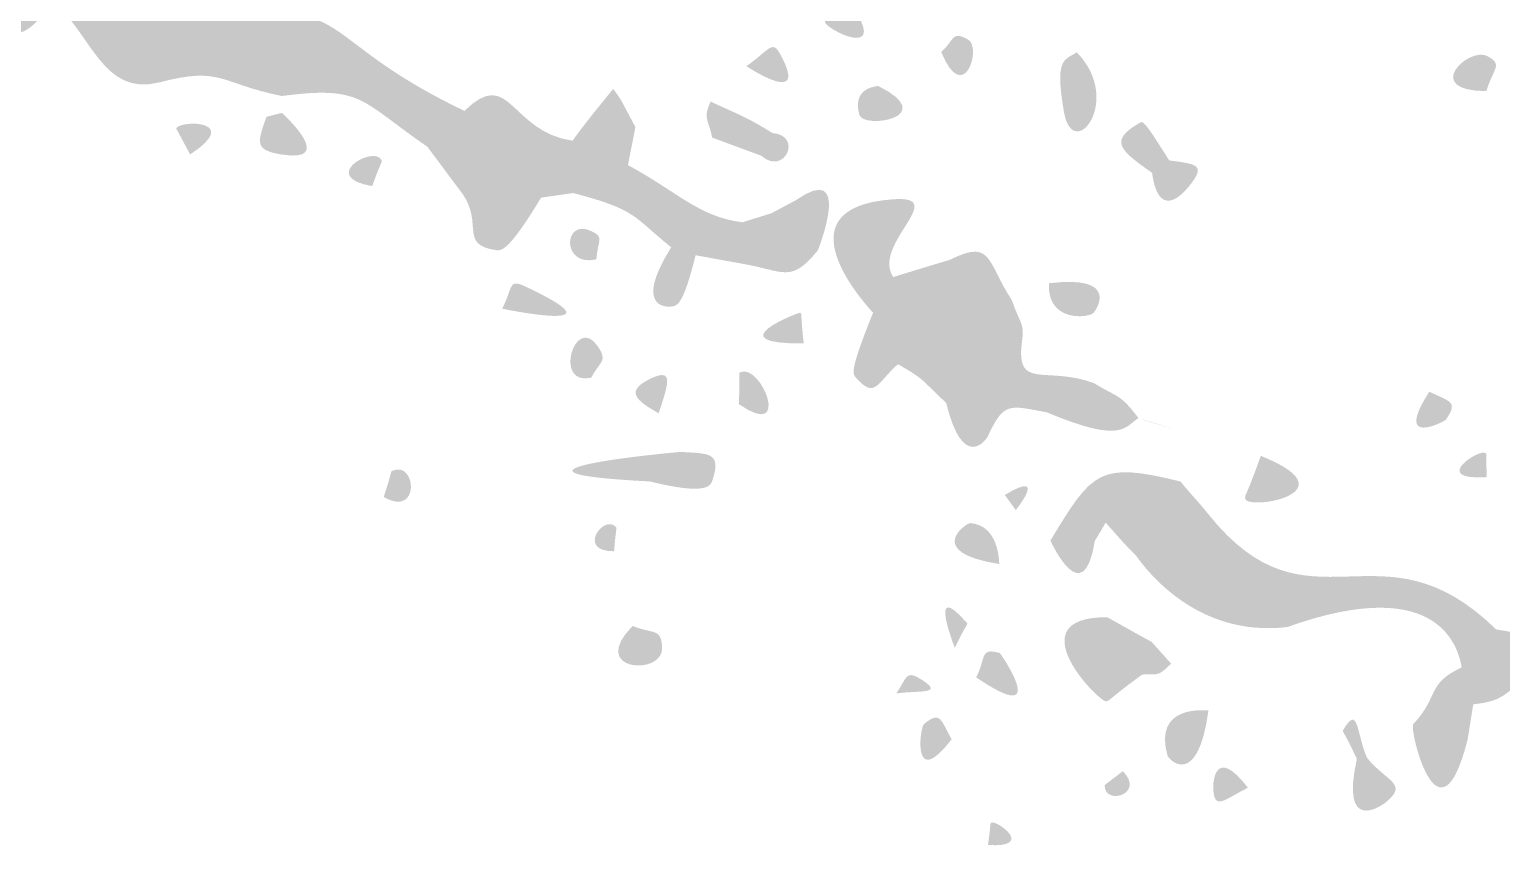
# Model space of a CAD drawing. Header units: millimetres. Extents: x 554 to 734, y 0 to 123.
# Drawn here: x 581.12 to 596.22, y 62.77 to 71.22 of the extents above; entities that cross this region are included whole.
import ezdxf

# ---------------------------------------------------------------- set-up
doc = ezdxf.new("R2010")
doc.units = ezdxf.units.MM

msp = doc.modelspace()

# ---------------------------------------------------------------- hatches: boundary and pattern name
at = {"true_color": 0x080808, "transparency": 33554687}
h = msp.add_hatch(color=18, dxfattribs=at)
edge = h.paths.add_edge_path(flags=0)
edge.add_spline(control_points=[(581.197, 72.506), (581.197, 72.506), (581.264, 72.108), (581.264, 72.108), (580.93, 71.773), (580.629, 71.461), (580.574, 71.404), (580.342, 71.355), (580.248, 71.069), (579.993, 71.481), (580.847, 72.013), (581.036, 72.463), (581.197, 72.506)], knot_values=[0, 0, 0, 0, 1, 1, 1, 2, 2, 2, 3, 3, 3, 4, 4, 4, 4], degree=3, periodic=1)
h = msp.add_hatch(color=18, dxfattribs=at)
edge = h.paths.add_edge_path(flags=0)
edge.add_spline(control_points=[(582.293, 72.285), (582.584, 71.808), (582.538, 71.619), (583.096, 71.736), (583.31, 71.502), (583.258, 71.442), (583.526, 71.395), (584.396, 71.41), (584.237, 71.028), (585.585, 70.381), (585.585, 70.381), (585.204, 70.014), (585.204, 70.014), (584.508, 70.493), (584.542, 70.642), (583.712, 70.534), (583.07, 70.663), (583.098, 70.841), (582.458, 70.674), (581.868, 70.52), (581.753, 71.198), (581.366, 71.492), (581.343, 71.811), (581.324, 71.797), (581.362, 71.923), (581.449, 71.937), (581.43, 71.957), (581.503, 71.969), (581.543, 71.975), (581.54, 71.974), (582.003, 72.039), (582.024, 72.061), (582.025, 72.052), (582.293, 72.285)], knot_values=[0, 0, 0, 0, 1, 1, 1, 2, 2, 2, 3, 3, 3, 4, 4, 4, 5, 5, 5, 6, 6, 6, 7, 7, 7, 8, 8, 8, 9, 9, 9, 10, 10, 10, 11, 11, 11, 11], degree=3, periodic=1)
h = msp.add_hatch(color=18, dxfattribs=at)
edge = h.paths.add_edge_path(flags=0)
edge.add_spline(control_points=[(581.264, 72.108), (581.264, 72.108), (581.362, 71.923), (581.362, 71.923), (581.324, 71.797), (581.343, 71.811), (581.366, 71.492), (581.082, 71.143), (580.999, 71.048), (580.574, 71.404), (580.629, 71.461), (580.93, 71.773), (581.264, 72.108)], knot_values=[0, 0, 0, 0, 1, 1, 1, 2, 2, 2, 3, 3, 3, 4, 4, 4, 4], degree=3, periodic=1)
h = msp.add_hatch(color=18, dxfattribs=at)
edge = h.paths.add_edge_path(flags=0)
edge.add_spline(control_points=[(589.529, 71.507), (589.983, 70.869), (589.287, 71.216), (589.282, 71.294), (589.281, 71.32), (589.282, 71.294), (589.529, 71.507)], knot_values=[0, 0, 0, 0, 1, 1, 1, 2, 2, 2, 2], degree=3, periodic=1)
h = msp.add_hatch(color=18, dxfattribs=at)
edge = h.paths.add_edge_path(flags=0)
edge.add_spline(control_points=[(588.477, 70.84), (588.713, 71.003), (588.74, 71.118), (588.826, 70.96), (589.127, 70.41), (588.502, 70.824), (588.477, 70.84)], knot_values=[0, 0, 0, 0, 1, 1, 1, 2, 2, 2, 2], degree=3, periodic=1)
h = msp.add_hatch(color=18, dxfattribs=at)
edge = h.paths.add_edge_path(flags=0)
edge.add_spline(control_points=[(590.475, 70.985), (590.618, 71.114), (590.58, 71.207), (590.752, 71.112), (590.894, 71.033), (590.708, 70.419), (590.475, 70.985)], knot_values=[0, 0, 0, 0, 1, 1, 1, 2, 2, 2, 2], degree=3, periodic=1)
h = msp.add_hatch(color=18, dxfattribs=at)
edge = h.paths.add_edge_path(flags=0)
edge.add_spline(control_points=[(591.866, 70.981), (592.347, 70.49), (591.827, 69.837), (591.734, 70.37), (591.639, 70.916), (591.732, 70.899), (591.866, 70.981)], knot_values=[0, 0, 0, 0, 1, 1, 1, 2, 2, 2, 2], degree=3, periodic=1)
h = msp.add_hatch(color=18, dxfattribs=at)
edge = h.paths.add_edge_path(flags=0)
edge.add_spline(control_points=[(596.066, 70.584), (595.396, 70.585), (595.889, 71.044), (596.076, 70.943), (596.241, 70.855), (596.139, 70.822), (596.066, 70.584)], knot_values=[0, 0, 0, 0, 1, 1, 1, 2, 2, 2, 2], degree=3, periodic=1)
h = msp.add_hatch(color=18, dxfattribs=at)
edge = h.paths.add_edge_path(flags=0)
edge.add_spline(control_points=[(585.585, 70.381), (586.057, 70.845), (586.049, 70.168), (586.695, 70.075), (586.695, 70.075), (586.865, 69.907), (586.865, 69.907), (586.756, 69.706), (586.765, 69.722), (586.756, 69.706), (586.71, 69.612), (586.74, 69.618), (586.701, 69.539), (586.701, 69.539), (586.372, 69.492), (586.372, 69.492), (586.308, 69.499), (585.906, 69.539), (585.568, 69.528), (585.568, 69.528), (585.204, 70.014), (585.204, 70.014), (585.204, 70.014), (585.585, 70.381), (585.585, 70.381)], knot_values=[0, 0, 0, 0, 1, 1, 1, 2, 2, 2, 3, 3, 3, 4, 4, 4, 5, 5, 5, 6, 6, 6, 7, 7, 7, 8, 8, 8, 8], degree=3, periodic=1)
h = msp.add_hatch(color=18, dxfattribs=at)
edge = h.paths.add_edge_path(flags=0)
edge.add_spline(control_points=[(587.111, 70.606), (587.208, 70.478), (587.186, 70.497), (587.339, 70.215), (587.339, 70.215), (587.262, 69.825), (587.262, 69.825), (587.262, 69.825), (586.865, 69.907), (586.865, 69.907), (586.865, 69.907), (586.695, 70.075), (586.695, 70.075), (586.779, 70.203), (587.077, 70.565), (587.111, 70.606)], knot_values=[0, 0, 0, 0, 1, 1, 1, 2, 2, 2, 3, 3, 3, 4, 4, 4, 5, 5, 5, 5], degree=3, periodic=1)
h = msp.add_hatch(color=18, dxfattribs=at)
edge = h.paths.add_edge_path(flags=0)
edge.add_spline(control_points=[(589.829, 70.637), (590.473, 70.315), (589.677, 70.191), (589.636, 70.34), (589.556, 70.626), (589.816, 70.631), (589.829, 70.637)], knot_values=[0, 0, 0, 0, 1, 1, 1, 2, 2, 2, 2], degree=3, periodic=1)
h = msp.add_hatch(color=18, dxfattribs=at)
edge = h.paths.add_edge_path(flags=0)
edge.add_spline(control_points=[(583.555, 70.32), (583.555, 70.32), (583.712, 70.361), (583.712, 70.361), (583.737, 70.338), (584.274, 69.847), (583.717, 69.933), (583.433, 69.977), (583.457, 70.049), (583.555, 70.32)], knot_values=[0, 0, 0, 0, 1, 1, 1, 2, 2, 2, 3, 3, 3, 3], degree=3, periodic=1)
h = msp.add_hatch(color=18, dxfattribs=at)
edge = h.paths.add_edge_path(flags=0)
edge.add_spline(control_points=[(588.11, 70.477), (588.446, 70.319), (588.426, 70.346), (588.746, 70.154), (588.746, 70.154), (588.63, 69.921), (588.63, 69.921), (588.63, 69.921), (588.127, 70.107), (588.127, 70.107), (588.085, 70.309), (588.028, 70.295), (588.11, 70.477)], knot_values=[0, 0, 0, 0, 1, 1, 1, 2, 2, 2, 3, 3, 3, 4, 4, 4, 4], degree=3, periodic=1)
h = msp.add_hatch(color=18, dxfattribs=at)
edge = h.paths.add_edge_path(flags=0)
edge.add_spline(control_points=[(582.772, 69.935), (582.772, 69.935), (582.628, 70.203), (582.628, 70.203), (582.685, 70.291), (583.308, 70.283), (582.772, 69.935)], knot_values=[0, 0, 0, 0, 1, 1, 1, 2, 2, 2, 2], degree=3, periodic=1)
h = msp.add_hatch(color=18, dxfattribs=at)
edge = h.paths.add_edge_path(flags=0)
edge.add_spline(control_points=[(592.813, 69.874), (592.813, 69.874), (592.638, 69.745), (592.638, 69.745), (592.324, 69.97), (592.178, 70.07), (592.512, 70.259), (592.546, 70.278), (592.555, 70.284), (592.813, 69.874)], knot_values=[0, 0, 0, 0, 1, 1, 1, 2, 2, 2, 3, 3, 3, 3], degree=3, periodic=1)
h = msp.add_hatch(color=18, dxfattribs=at)
edge = h.paths.add_edge_path(flags=0)
edge.add_spline(control_points=[(588.746, 70.154), (589.061, 70.127), (588.866, 69.711), (588.63, 69.921), (588.63, 69.921), (588.746, 70.154), (588.746, 70.154)], knot_values=[0, 0, 0, 0, 1, 1, 1, 2, 2, 2, 2], degree=3, periodic=1)
h = msp.add_hatch(color=18, dxfattribs=at)
edge = h.paths.add_edge_path(flags=0)
edge.add_spline(control_points=[(584.639, 69.61), (584.081, 69.704), (584.659, 70.035), (584.735, 69.876), (584.745, 69.856), (584.735, 69.876), (584.639, 69.61)], knot_values=[0, 0, 0, 0, 1, 1, 1, 2, 2, 2, 2], degree=3, periodic=1)
h = msp.add_hatch(color=18, dxfattribs=at)
edge = h.paths.add_edge_path(flags=0)
edge.add_spline(control_points=[(586.865, 69.907), (586.865, 69.907), (587.262, 69.825), (587.262, 69.825), (587.758, 69.561), (587.982, 69.296), (588.436, 69.239), (588.428, 69.185), (588.432, 69.19), (588.431, 68.815), (588.431, 68.815), (587.956, 68.901), (587.956, 68.901), (587.956, 68.901), (587.706, 68.983), (587.706, 68.983), (587.307, 69.301), (587.363, 69.365), (586.701, 69.539), (586.74, 69.618), (586.71, 69.612), (586.756, 69.706), (586.765, 69.722), (586.756, 69.706), (586.865, 69.907)], knot_values=[0, 0, 0, 0, 1, 1, 1, 2, 2, 2, 3, 3, 3, 4, 4, 4, 5, 5, 5, 6, 6, 6, 7, 7, 7, 8, 8, 8, 8], degree=3, periodic=1)
h = msp.add_hatch(color=18, dxfattribs=at)
edge = h.paths.add_edge_path(flags=0)
edge.add_spline(control_points=[(588.985, 69.466), (589.567, 69.869), (589.227, 68.995), (589.211, 68.953), (589.211, 68.953), (588.735, 69.332), (588.735, 69.332), (588.735, 69.332), (588.985, 69.466), (588.985, 69.466)], knot_values=[0, 0, 0, 0, 1, 1, 1, 2, 2, 2, 3, 3, 3, 3], degree=3, periodic=1)
h = msp.add_hatch(color=18, dxfattribs=at)
edge = h.paths.add_edge_path(flags=0)
edge.add_spline(control_points=[(592.813, 69.874), (593.052, 69.838), (593.193, 69.842), (593.047, 69.647), (592.839, 69.37), (592.683, 69.4), (592.638, 69.745), (592.638, 69.745), (592.813, 69.874), (592.813, 69.874)], knot_values=[0, 0, 0, 0, 1, 1, 1, 2, 2, 2, 3, 3, 3, 3], degree=3, periodic=1)
h = msp.add_hatch(color=18, dxfattribs=at)
edge = h.paths.add_edge_path(flags=0)
edge.add_spline(control_points=[(585.568, 69.528), (585.906, 69.539), (586.308, 69.499), (586.372, 69.492), (586.035, 68.935), (585.964, 68.946), (585.907, 68.954), (585.53, 69.01), (585.78, 69.217), (585.568, 69.528)], knot_values=[0, 0, 0, 0, 1, 1, 1, 2, 2, 2, 3, 3, 3, 3], degree=3, periodic=1)
h = msp.add_hatch(color=18, dxfattribs=at)
edge = h.paths.add_edge_path(flags=0)
edge.add_spline(control_points=[(589.983, 68.677), (589.983, 68.677), (589.781, 68.482), (589.781, 68.482), (589.781, 68.482), (589.776, 68.312), (589.776, 68.312), (589.712, 68.381), (588.777, 69.392), (589.985, 69.475), (590.568, 69.516), (589.76, 69.016), (589.983, 68.677)], knot_values=[0, 0, 0, 0, 1, 1, 1, 2, 2, 2, 3, 3, 3, 4, 4, 4, 4], degree=3, periodic=1)
h = msp.add_hatch(color=18, dxfattribs=at)
edge = h.paths.add_edge_path(flags=0)
edge.add_spline(control_points=[(588.436, 69.239), (588.436, 69.239), (588.735, 69.332), (588.735, 69.332), (588.735, 69.332), (589.211, 68.953), (589.211, 68.953), (588.931, 68.609), (588.871, 68.739), (588.431, 68.815), (588.432, 69.19), (588.428, 69.185), (588.436, 69.239)], knot_values=[0, 0, 0, 0, 1, 1, 1, 2, 2, 2, 3, 3, 3, 4, 4, 4, 4], degree=3, periodic=1)
h = msp.add_hatch(color=18, dxfattribs=at)
edge = h.paths.add_edge_path(flags=0)
edge.add_spline(control_points=[(586.938, 68.859), (586.581, 68.774), (586.595, 69.281), (586.882, 69.151), (587.025, 69.086), (586.954, 69.064), (586.938, 68.859)], knot_values=[0, 0, 0, 0, 1, 1, 1, 2, 2, 2, 2], degree=3, periodic=1)
h = msp.add_hatch(color=18, dxfattribs=at)
edge = h.paths.add_edge_path(flags=0)
edge.add_spline(control_points=[(589.983, 68.677), (590.541, 68.851), (590.54, 68.842), (590.586, 68.865), (591.001, 69.067), (590.947, 68.822), (591.197, 68.445), (591.296, 68.171), (591.329, 68.205), (591.303, 68.012), (591.235, 67.507), (591.557, 67.774), (592.045, 67.588), (592.045, 67.588), (591.559, 67.29), (591.559, 67.29), (591.168, 67.364), (591.117, 67.397), (590.954, 67.046), (590.936, 67.006), (590.699, 66.68), (590.526, 67.387), (590.553, 67.448), (590.789, 67.981), (590.493, 68.229), (590.454, 68.262), (590.357, 68.344), (590.031, 67.784), (589.813, 67.59), (589.798, 67.422), (589.601, 67.646), (589.564, 67.687), (589.537, 67.717), (589.776, 68.312), (589.776, 68.312), (589.781, 68.482), (589.781, 68.482), (589.781, 68.482), (589.983, 68.677), (589.983, 68.677)], knot_values=[0, 0, 0, 0, 1, 1, 1, 2, 2, 2, 3, 3, 3, 4, 4, 4, 5, 5, 5, 6, 6, 6, 7, 7, 7, 8, 8, 8, 9, 9, 9, 10, 10, 10, 11, 11, 11, 12, 12, 12, 13, 13, 13, 13], degree=3, periodic=1)
h = msp.add_hatch(color=18, dxfattribs=at)
edge = h.paths.add_edge_path(flags=0)
edge.add_spline(control_points=[(587.706, 68.983), (587.706, 68.983), (587.956, 68.901), (587.956, 68.901), (587.843, 68.447), (587.787, 68.41), (587.75, 68.386), (587.71, 68.36), (587.286, 68.315), (587.706, 68.983)], knot_values=[0, 0, 0, 0, 1, 1, 1, 2, 2, 2, 3, 3, 3, 3], degree=3, periodic=1)
h = msp.add_hatch(color=18, dxfattribs=at)
edge = h.paths.add_edge_path(flags=0)
edge.add_spline(control_points=[(591.579, 68.614), (592.31, 68.702), (592.067, 68.344), (592.038, 68.311), (591.988, 68.257), (591.559, 68.21), (591.579, 68.614)], knot_values=[0, 0, 0, 0, 1, 1, 1, 2, 2, 2, 2], degree=3, periodic=1)
h = msp.add_hatch(color=18, dxfattribs=at)
edge = h.paths.add_edge_path(flags=0)
edge.add_spline(control_points=[(585.972, 68.353), (586.081, 68.564), (586.037, 68.661), (586.198, 68.586), (587.277, 68.084), (585.997, 68.348), (585.972, 68.353)], knot_values=[0, 0, 0, 0, 1, 1, 1, 2, 2, 2, 2], degree=3, periodic=1)
h = msp.add_hatch(color=18, dxfattribs=at)
edge = h.paths.add_edge_path(flags=0)
edge.add_spline(control_points=[(586.887, 67.646), (586.492, 67.551), (586.718, 68.303), (586.95, 67.971), (587.063, 67.809), (586.969, 67.813), (586.887, 67.646)], knot_values=[0, 0, 0, 0, 1, 1, 1, 2, 2, 2, 2], degree=3, periodic=1)
h = msp.add_hatch(color=18, dxfattribs=at)
edge = h.paths.add_edge_path(flags=0)
edge.add_spline(control_points=[(589.065, 67.997), (588.156, 67.988), (589.021, 68.318), (589.029, 68.312), (589.05, 68.297), (589.029, 68.312), (589.065, 67.997)], knot_values=[0, 0, 0, 0, 1, 1, 1, 2, 2, 2, 2], degree=3, periodic=1)
h = msp.add_hatch(color=18, dxfattribs=at)
edge = h.paths.add_edge_path(flags=0)
edge.add_spline(control_points=[(590.031, 67.784), (590.357, 68.344), (590.454, 68.262), (590.493, 68.229), (590.789, 67.981), (590.553, 67.448), (590.526, 67.387), (590.273, 67.622), (590.311, 67.626), (590.031, 67.784)], knot_values=[0, 0, 0, 0, 1, 1, 1, 2, 2, 2, 3, 3, 3, 3], degree=3, periodic=1)
h = msp.add_hatch(color=18, dxfattribs=at)
edge = h.paths.add_edge_path(flags=0)
edge.add_spline(control_points=[(588.399, 67.375), (588.416, 67.702), (588.392, 67.691), (588.416, 67.702), (588.631, 67.796), (588.95, 66.991), (588.399, 67.375)], knot_values=[0, 0, 0, 0, 1, 1, 1, 2, 2, 2, 2], degree=3, periodic=1)
h = msp.add_hatch(color=18, dxfattribs=at)
edge = h.paths.add_edge_path(flags=0)
edge.add_spline(control_points=[(587.578, 67.281), (587.341, 67.413), (587.233, 67.508), (587.488, 67.633), (587.753, 67.762), (587.664, 67.557), (587.578, 67.281)], knot_values=[0, 0, 0, 0, 1, 1, 1, 2, 2, 2, 2], degree=3, periodic=1)
h = msp.add_hatch(color=18, dxfattribs=at)
edge = h.paths.add_edge_path(flags=0)
edge.add_spline(control_points=[(592.045, 67.588), (592.297, 67.434), (592.306, 67.484), (592.499, 67.231), (592.358, 67.15), (592.351, 66.957), (591.559, 67.29), (591.559, 67.29), (592.045, 67.588), (592.045, 67.588)], knot_values=[0, 0, 0, 0, 1, 1, 1, 2, 2, 2, 3, 3, 3, 3], degree=3, periodic=1)
h = msp.add_hatch(color=18, dxfattribs=at)
edge = h.paths.add_edge_path(flags=0)
edge.add_spline(control_points=[(595.481, 67.502), (595.693, 67.399), (595.781, 67.402), (595.652, 67.216), (595.637, 67.194), (595.106, 66.924), (595.481, 67.502)], knot_values=[0, 0, 0, 0, 1, 1, 1, 2, 2, 2, 2], degree=3, periodic=1)
h = msp.add_hatch(color=18, dxfattribs=at)
edge = h.paths.add_edge_path(flags=0)
edge.add_spline(control_points=[(592.517, 67.225), (592.517, 67.225), (592.844, 67.126), (592.844, 67.126), (592.591, 67.196), (592.54, 67.217), (592.517, 67.225)], knot_values=[0, 0, 0, 0, 1, 1, 1, 2, 2, 2, 2], degree=3, periodic=1)
edge = h.paths.add_edge_path(flags=0)
edge.add_spline(control_points=[(592.517, 67.225), (592.517, 67.225), (592.499, 67.231), (592.499, 67.231), (592.505, 67.229), (592.51, 67.228), (592.517, 67.225)], knot_values=[0, 0, 0, 0, 1, 1, 1, 2, 2, 2, 2], degree=3, periodic=1)
h = msp.add_hatch(color=18, dxfattribs=at)
edge = h.paths.add_edge_path(flags=0)
edge.add_spline(control_points=[(596.071, 66.626), (595.478, 66.587), (596.001, 66.926), (596.06, 66.872), (596.074, 66.858), (596.06, 66.872), (596.071, 66.626)], knot_values=[0, 0, 0, 0, 1, 1, 1, 2, 2, 2, 2], degree=3, periodic=1)
h = msp.add_hatch(color=18, dxfattribs=at)
edge = h.paths.add_edge_path(flags=0)
edge.add_spline(control_points=[(584.757, 66.422), (584.846, 66.691), (584.826, 66.682), (584.846, 66.691), (585.093, 66.802), (585.136, 66.203), (584.757, 66.422)], knot_values=[0, 0, 0, 0, 1, 1, 1, 2, 2, 2, 2], degree=3, periodic=1)
h = msp.add_hatch(color=18, dxfattribs=at)
edge = h.paths.add_edge_path(flags=0)
edge.add_spline(control_points=[(587.804, 66.884), (587.804, 66.884), (587.486, 66.582), (587.486, 66.582), (585.546, 66.679), (587.769, 66.884), (587.804, 66.884)], knot_values=[0, 0, 0, 0, 1, 1, 1, 2, 2, 2, 2], degree=3, periodic=1)
h = msp.add_hatch(color=18, dxfattribs=at)
edge = h.paths.add_edge_path(flags=0)
edge.add_spline(control_points=[(587.804, 66.884), (588.106, 66.869), (588.223, 66.875), (588.127, 66.589), (588.11, 66.54), (588.075, 66.436), (587.486, 66.582), (587.486, 66.582), (587.804, 66.884), (587.804, 66.884)], knot_values=[0, 0, 0, 0, 1, 1, 1, 2, 2, 2, 3, 3, 3, 3], degree=3, periodic=1)
h = msp.add_hatch(color=18, dxfattribs=at)
edge = h.paths.add_edge_path(flags=0)
edge.add_spline(control_points=[(592.93, 66.581), (593.02, 66.468), (593.121, 66.364), (593.212, 66.25), (594.253, 64.944), (594.972, 66.235), (596.166, 65.065), (596.217, 64.745), (596.15, 64.743), (595.813, 64.675), (595.787, 64.819), (595.635, 65.664), (594.025, 65.089), (593.086, 64.977), (592.564, 65.697), (592.484, 65.807), (592.544, 66.529), (592.189, 66.187), (592.162, 66.16), (592.05, 65.966), (592.053, 65.984), (592.05, 65.966), (591.932, 65.247), (591.61, 65.943), (591.595, 65.976), (592.025, 66.685), (592.092, 66.789), (592.93, 66.581)], knot_values=[0, 0, 0, 0, 1, 1, 1, 2, 2, 2, 3, 3, 3, 4, 4, 4, 5, 5, 5, 6, 6, 6, 7, 7, 7, 8, 8, 8, 9, 9, 9, 9], degree=3, periodic=1)
h = msp.add_hatch(color=18, dxfattribs=at)
edge = h.paths.add_edge_path(flags=0)
edge.add_spline(control_points=[(593.753, 66.844), (594.691, 66.469), (593.643, 66.285), (593.595, 66.4), (593.581, 66.435), (593.607, 66.433), (593.753, 66.844)], knot_values=[0, 0, 0, 0, 1, 1, 1, 2, 2, 2, 2], degree=3, periodic=1)
h = msp.add_hatch(color=18, dxfattribs=at)
edge = h.paths.add_edge_path(flags=0)
edge.add_spline(control_points=[(591.127, 66.443), (591.573, 66.711), (591.251, 66.299), (591.24, 66.288), (591.24, 66.288), (591.127, 66.443), (591.127, 66.443)], knot_values=[0, 0, 0, 0, 1, 1, 1, 2, 2, 2, 2], degree=3, periodic=1)
h = msp.add_hatch(color=18, dxfattribs=at)
edge = h.paths.add_edge_path(flags=0)
edge.add_spline(control_points=[(592.162, 66.16), (592.189, 66.187), (592.544, 66.529), (592.484, 65.807), (592.463, 65.839), (592.456, 65.822), (592.162, 66.16)], knot_values=[0, 0, 0, 0, 1, 1, 1, 2, 2, 2, 2], degree=3, periodic=1)
h = msp.add_hatch(color=18, dxfattribs=at)
edge = h.paths.add_edge_path(flags=0)
edge.add_spline(control_points=[(587.12, 65.866), (586.728, 65.862), (587.018, 66.253), (587.139, 66.114), (587.152, 66.099), (587.139, 66.114), (587.12, 65.866)], knot_values=[0, 0, 0, 0, 1, 1, 1, 2, 2, 2, 2], degree=3, periodic=1)
h = msp.add_hatch(color=18, dxfattribs=at)
edge = h.paths.add_edge_path(flags=0)
edge.add_spline(control_points=[(591.07, 65.735), (590.288, 65.858), (590.74, 66.158), (590.772, 66.155), (591.062, 66.132), (591.069, 65.776), (591.07, 65.735)], knot_values=[0, 0, 0, 0, 1, 1, 1, 2, 2, 2, 2], degree=3, periodic=1)
h = msp.add_hatch(color=18, dxfattribs=at)
edge = h.paths.add_edge_path(flags=0)
edge.add_spline(control_points=[(590.614, 64.877), (590.606, 64.898), (590.333, 65.595), (590.738, 65.132), (590.753, 65.115), (590.738, 65.132), (590.614, 64.877)], knot_values=[0, 0, 0, 0, 1, 1, 1, 2, 2, 2, 2], degree=3, periodic=1)
h = msp.add_hatch(color=18, dxfattribs=at)
edge = h.paths.add_edge_path(flags=0)
edge.add_spline(control_points=[(587.31, 65.1), (587.529, 65.012), (587.604, 65.082), (587.613, 64.875), (587.626, 64.586), (586.845, 64.631), (587.31, 65.1)], knot_values=[0, 0, 0, 0, 1, 1, 1, 2, 2, 2, 2], degree=3, periodic=1)
h = msp.add_hatch(color=18, dxfattribs=at)
edge = h.paths.add_edge_path(flags=0)
edge.add_spline(control_points=[(592.177, 65.19), (592.307, 64.918), (592.263, 64.905), (592.482, 64.715), (592.482, 64.715), (592.537, 64.602), (592.537, 64.602), (592.189, 64.349), (592.198, 64.323), (592.161, 64.329), (592.068, 64.343), (591.251, 65.192), (592.177, 65.19)], knot_values=[0, 0, 0, 0, 1, 1, 1, 2, 2, 2, 3, 3, 3, 4, 4, 4, 4], degree=3, periodic=1)
h = msp.add_hatch(color=18, dxfattribs=at)
edge = h.paths.add_edge_path(flags=0)
edge.add_spline(control_points=[(592.177, 65.19), (592.177, 65.19), (592.458, 65.033), (592.458, 65.033), (592.458, 65.033), (592.634, 64.936), (592.634, 64.936), (592.634, 64.936), (592.482, 64.715), (592.482, 64.715), (592.263, 64.905), (592.307, 64.918), (592.177, 65.19)], knot_values=[0, 0, 0, 0, 1, 1, 1, 2, 2, 2, 3, 3, 3, 4, 4, 4, 4], degree=3, periodic=1)
h = msp.add_hatch(color=18, dxfattribs=at)
edge = h.paths.add_edge_path(flags=0)
edge.add_spline(control_points=[(592.634, 64.936), (592.634, 64.936), (592.833, 64.714), (592.833, 64.714), (592.698, 64.581), (592.713, 64.609), (592.537, 64.602), (592.537, 64.602), (592.482, 64.715), (592.482, 64.715), (592.482, 64.715), (592.634, 64.936), (592.634, 64.936)], knot_values=[0, 0, 0, 0, 1, 1, 1, 2, 2, 2, 3, 3, 3, 4, 4, 4, 4], degree=3, periodic=1)
h = msp.add_hatch(color=18, dxfattribs=at)
edge = h.paths.add_edge_path(flags=0)
edge.add_spline(control_points=[(596.166, 65.065), (596.194, 65.056), (597.222, 64.934), (596.562, 64.597), (596.229, 64.427), (596.289, 64.334), (595.932, 64.297), (595.878, 64.219), (595.734, 64.3), (595.789, 64.092), (595.804, 64.034), (595.859, 63.992), (595.874, 63.935), (595.578, 62.766), (595.271, 64.045), (595.317, 64.094), (595.588, 64.383), (595.447, 64.504), (595.813, 64.675), (596.15, 64.743), (596.217, 64.745), (596.166, 65.065)], knot_values=[0, 0, 0, 0, 1, 1, 1, 2, 2, 2, 3, 3, 3, 4, 4, 4, 5, 5, 5, 6, 6, 6, 7, 7, 7, 7], degree=3, periodic=1)
h = msp.add_hatch(color=18, dxfattribs=at)
edge = h.paths.add_edge_path(flags=0)
edge.add_spline(control_points=[(590.834, 64.573), (590.935, 64.765), (590.868, 64.885), (591.076, 64.822), (591.085, 64.819), (591.616, 64.041), (590.834, 64.573)], knot_values=[0, 0, 0, 0, 1, 1, 1, 2, 2, 2, 2], degree=3, periodic=1)
h = msp.add_hatch(color=18, dxfattribs=at)
edge = h.paths.add_edge_path(flags=0)
edge.add_spline(control_points=[(590.015, 64.408), (590.128, 64.576), (590.11, 64.657), (590.284, 64.543), (590.502, 64.399), (590.256, 64.441), (590.015, 64.408)], knot_values=[0, 0, 0, 0, 1, 1, 1, 2, 2, 2, 2], degree=3, periodic=1)
h = msp.add_hatch(color=18, dxfattribs=at)
edge = h.paths.add_edge_path(flags=0)
edge.add_spline(control_points=[(590.582, 63.938), (590.171, 63.401), (590.257, 64.06), (590.298, 64.094), (590.47, 64.236), (590.468, 64.138), (590.582, 63.938)], knot_values=[0, 0, 0, 0, 1, 1, 1, 2, 2, 2, 2], degree=3, periodic=1)
h = msp.add_hatch(color=18, dxfattribs=at)
edge = h.paths.add_edge_path(flags=0)
edge.add_spline(control_points=[(593.216, 64.233), (593.107, 63.429), (592.81, 63.723), (592.796, 63.771), (592.65, 64.287), (593.167, 64.237), (593.216, 64.233)], knot_values=[0, 0, 0, 0, 1, 1, 1, 2, 2, 2, 2], degree=3, periodic=1)
h = msp.add_hatch(color=18, dxfattribs=at)
edge = h.paths.add_edge_path(flags=0)
edge.add_spline(control_points=[(594.738, 63.737), (594.599, 64.036), (594.585, 64.013), (594.599, 64.036), (594.756, 64.296), (594.73, 64.012), (594.841, 63.75), (594.841, 63.75), (594.738, 63.737), (594.738, 63.737)], knot_values=[0, 0, 0, 0, 1, 1, 1, 2, 2, 2, 3, 3, 3, 3], degree=3, periodic=1)
h = msp.add_hatch(color=18, dxfattribs=at)
edge = h.paths.add_edge_path(flags=0)
edge.add_spline(control_points=[(595.932, 64.297), (595.932, 64.297), (595.874, 63.935), (595.874, 63.935), (595.859, 63.992), (595.804, 64.034), (595.789, 64.092), (595.734, 64.3), (595.878, 64.219), (595.932, 64.297)], knot_values=[0, 0, 0, 0, 1, 1, 1, 2, 2, 2, 3, 3, 3, 3], degree=3, periodic=1)
h = msp.add_hatch(color=18, dxfattribs=at)
edge = h.paths.add_edge_path(flags=0)
edge.add_spline(control_points=[(593.621, 63.441), (593.379, 63.323), (593.27, 63.191), (593.265, 63.451), (593.264, 63.479), (593.278, 63.887), (593.621, 63.441)], knot_values=[0, 0, 0, 0, 1, 1, 1, 2, 2, 2, 2], degree=3, periodic=1)
h = msp.add_hatch(color=18, dxfattribs=at)
edge = h.paths.add_edge_path(flags=0)
edge.add_spline(control_points=[(594.738, 63.737), (594.738, 63.737), (594.841, 63.75), (594.841, 63.75), (595.045, 63.497), (595.279, 63.485), (595.025, 63.284), (594.991, 63.258), (594.566, 62.961), (594.738, 63.737)], knot_values=[0, 0, 0, 0, 1, 1, 1, 2, 2, 2, 3, 3, 3, 3], degree=3, periodic=1)
h = msp.add_hatch(color=18, dxfattribs=at)
edge = h.paths.add_edge_path(flags=0)
edge.add_spline(control_points=[(592.338, 63.611), (592.574, 63.374), (592.142, 63.253), (592.152, 63.469), (592.152, 63.469), (592.338, 63.611), (592.338, 63.611)], knot_values=[0, 0, 0, 0, 1, 1, 1, 2, 2, 2, 2], degree=3, periodic=1)
h = msp.add_hatch(color=18, dxfattribs=at)
edge = h.paths.add_edge_path(flags=0)
edge.add_spline(control_points=[(590.955, 62.854), (590.987, 63.082), (590.974, 63.07), (590.987, 63.082), (591.032, 63.121), (591.451, 62.823), (590.955, 62.854)], knot_values=[0, 0, 0, 0, 1, 1, 1, 2, 2, 2, 2], degree=3, periodic=1)

doc.saveas('drawing.dxf')
